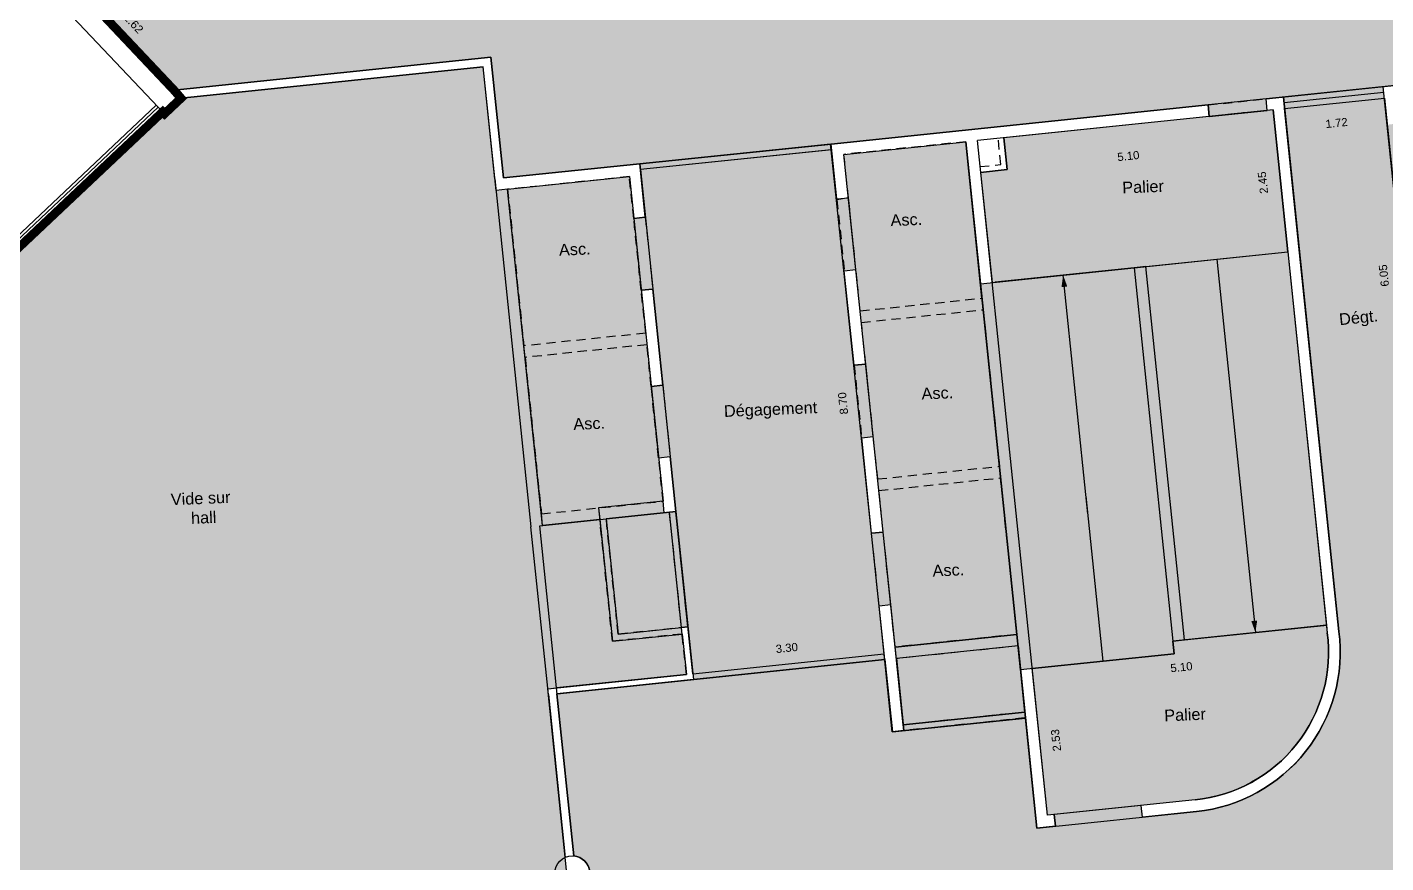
# Model space of a CAD drawing. Header units: metres. Extents: x -153 to -26, y 14 to 85.
# Drawn here: x -108.04 to -84.74, y 60.24 to 74.58 of the extents above; entities that cross this region are included whole.
import ezdxf

# ---------------------------------------------------------------- set-up
doc = ezdxf.new("R2010")
doc.units = ezdxf.units.M
for name, pattern in [('AXES', [50.8, 31.75, -6.35, 6.35, -6.35]), ('CACHE2', [4.7625, 3.175, -1.5875]), ('CONTINU', [0])]:
    doc.linetypes.add(name, pattern=pattern)
doc.layers.get('0').update_dxf_attribs({"lineweight": 0})
for name, color, linetype in [('GEX_BAT_cloison', 2, 'Continuous'), ('GEX_BAT_escalier_rampe', 6, 'Continuous'), ('GEX_BAT_linteau_cloison', 3, 'CACHE2'), ('GEX_BAT_linteau_mur', 6, 'CACHE2'), ('GEX_BAT_menuis_ext', 4, 'Continuous'), ('GEX_BAT_mur', 1, 'Continuous'), ('GEX_MEP_txt_cot_plani', 30, 'Continuous'), ('GEX_MEP_txt_design_commun', 3, 'Continuous'), ('GEX_MEP_txt_designation', 7, 'Continuous')]:
    doc.layers.add(name, color=color, linetype=linetype)
for name, color, linetype, true_color in [('GEX_EDS_sdp_1-bureau', 1, 'AXES', 0xff0000), ('GEX_EDS_sdp_2-tremie', 7, 'Continuous', 0xffff7f), ('GEX_EDS_sdp_7-lt', 150, 'Continuous', 0x007fff), ('GEX_EDS_su_bureau', 7, 'Continuous', 0xffdf7f), ('GEX_EDS_su_circ_priv', 7, 'Continuous', 0xffffaf), ('GEX_EDS_su_ltg', 150, 'Continuous', 0x007fff), ('GEX_EDS_su_palier', 7, 'Continuous', 0xff7fff), ('GEX_EDS_sun_bureau', 7, 'Continuous', 0xffdf7f), ('GEX_EDS_sun_circ_priv', 7, 'Continuous', 0xffffaf), ('GEX_EDS_sun_ltg', 150, 'Continuous', 0x007fff), ('GEX_EDS_sun_palier', 7, 'Continuous', 0xff7fff)]:
    doc.layers.add(name, color=color, linetype=linetype, true_color=true_color)
doc.styles.add('G100TXT-cote', font='swissl.ttf')
doc.styles.add('G100TXT-droit', font='swissl.ttf', dxfattribs={"height": 0.2})
doc.dimstyles.new('G100COT-libre', dxfattribs={"dimtxt": 0.14, "dimasz": 0.18, "dimexe": 0.18, "dimexo": 0.2, "dimgap": 0.09, "dimtad": 0, "dimzin": 0, "dimdsep": 46, "dimtxsty": 'G100TXT-cote', "dimblk1": 'OBLIQUE', "dimblk2": 'OBLIQUE', "dimsah": 1, "dimcen": 0.09, "dimse1": 1, "dimse2": 1, "dimsd1": 1, "dimsd2": 1, "dimclrd": 252, "dimaunit": 2, "dimadec": 3, "dimazin": 0, "dimtfac": 1, "dimtix": 1, "dimtofl": 0, "dimtmove": 0, "dimatfit": 3, "dimldrblk": 'OBLIQUE', "dimfxl": 0.18, "dimtolj": 1, "dimtzin": 0, "dimarcsym": 0})

# ---------------------------------------------------------------- blocks, each defined once
blk = doc.blocks.new('*D19')
at = {"layer": 'GEX_MEP_txt_cot_plani', "color": 0, "ltscale": 0.05, "transparency": 16777216, "insert": (-94.045, 68.129), "char_height": 0.14, "attachment_point": 5, "rotation": 95.9987, "style": 'G100TXT-cote'}
blk.add_mtext('\\A1;8.70', dxfattribs=at)
blk = doc.blocks.new('_OBLIQUE')
at = {"color": 0, "linetype": 'ByBlock'}
blk.add_line((-0.5, -0.5), (0.5, 0.5), dxfattribs=at)
blk = doc.blocks.new('*D20')
at = {"layer": 'GEX_MEP_txt_cot_plani', "color": 0, "ltscale": 0.05, "transparency": 16777216, "insert": (-95.01, 63.931), "char_height": 0.14, "attachment_point": 5, "rotation": 5.9289, "style": 'G100TXT-cote'}
blk.add_mtext('\\A1;3.30', dxfattribs=at)
blk = doc.blocks.new('*D21')
at = {"layer": 'GEX_MEP_txt_cot_plani', "color": 0, "ltscale": 0.05, "transparency": 16777216, "insert": (-90.392, 62.347), "char_height": 0.14, "attachment_point": 5, "rotation": 95.9311, "style": 'G100TXT-cote'}
blk.add_mtext('\\A1;2.53', dxfattribs=at)
blk = doc.blocks.new('*D22')
at = {"layer": 'GEX_MEP_txt_cot_plani', "color": 0, "ltscale": 0.05, "transparency": 16777216, "insert": (-89.152, 72.373), "char_height": 0.14, "attachment_point": 5, "rotation": 5.931, "style": 'G100TXT-cote'}
blk.add_mtext('\\A1;5.10', dxfattribs=at)
blk = doc.blocks.new('*D23')
at = {"layer": 'GEX_MEP_txt_cot_plani', "color": 0, "ltscale": 0.05, "transparency": 16777216, "insert": (-86.844, 71.916), "char_height": 0.14, "attachment_point": 5, "rotation": 96.2049, "style": 'G100TXT-cote'}
blk.add_mtext('\\A1;2.45', dxfattribs=at)
blk = doc.blocks.new('*D30')
at = {"layer": 'GEX_MEP_txt_cot_plani', "color": 0, "ltscale": 0.05, "transparency": 16777216, "insert": (-106.215, 74.648), "char_height": 0.14, "attachment_point": 5, "rotation": 313.346, "style": 'G100TXT-cote'}
blk.add_mtext('\\A1;2.62', dxfattribs=at)
blk = doc.blocks.new('*D53')
at = {"layer": 'GEX_MEP_txt_cot_plani', "color": 0, "ltscale": 0.05, "transparency": 16777216, "insert": (-88.241, 63.601), "char_height": 0.14, "attachment_point": 5, "rotation": 5.9279, "style": 'G100TXT-cote'}
blk.add_mtext('\\A1;5.10', dxfattribs=at)
blk = doc.blocks.new('*D54')
at = {"layer": 'GEX_MEP_txt_cot_plani', "color": 0, "ltscale": 0.05, "transparency": 16777216, "insert": (-85.58, 72.941), "char_height": 0.14, "attachment_point": 5, "rotation": 5.9285, "style": 'G100TXT-cote'}
blk.add_mtext('\\A1;1.72', dxfattribs=at)
blk = doc.blocks.new('*D55')
at = {"layer": 'GEX_MEP_txt_cot_plani', "color": 0, "ltscale": 0.05, "transparency": 16777216, "insert": (-84.768, 70.322), "char_height": 0.14, "attachment_point": 5, "rotation": 95.9085, "style": 'G100TXT-cote'}
blk.add_mtext('\\A1;6.05', dxfattribs=at)

msp = doc.modelspace()

# ---------------------------------------------------------------- hatches: boundary and pattern name
at = {"layer": 'GEX_EDS_sdp_2-tremie', "ltscale": 0.05}
for points in [[(-98.725, 59.506), (-99.11, 63.23), (-98.961, 63.246), (-99.249, 66.028), (-99.2, 66.033), (-99.799, 71.802), (-99.998, 71.781), (-100.218, 73.903), (-105.401, 73.365), (-105.686, 73.096), (-105.719, 73.13), (-113.75, 65.55), (-107.218, 58.629)], [(-93.152, 63.947), (-94.031, 72.401), (-91.941, 72.618), (-91.063, 64.164)], [(-99.799, 71.802), (-97.71, 72.019), (-97.132, 66.449), (-98.238, 66.334), (-98.217, 66.135), (-99.2, 66.033), (-99.22, 66.232)], [(-91, 63.556), (-91.688, 70.181), (-86.417, 70.728), (-85.753, 64.322), (-88.389, 64.048), (-88.366, 63.83)], [(-98.96, 63.246), (-99.249, 66.028), (-98.217, 66.135), (-98, 64.046), (-96.805, 64.17), (-96.733, 63.477)]]:
    msp.add_hatch(color=256, dxfattribs=at).paths.add_polyline_path(points)
at = {"layer": 'GEX_EDS_sdp_7-lt', "ltscale": 0.05}
for points in [[(-98.238, 66.334), (-98, 64.046), (-96.805, 64.17), (-97.022, 66.259), (-97.111, 66.25), (-97.132, 66.449)], [(-93.013, 62.613), (-93.151, 63.947), (-91.064, 64.163), (-90.925, 62.829)]]:
    msp.add_hatch(color=256, dxfattribs=at).paths.add_polyline_path(points)
at = {"layer": 'GEX_EDS_su_bureau', "ltscale": 0.05}
h = msp.add_hatch(color=256, dxfattribs=at)
edge = h.paths.add_edge_path()
edge.add_line((-107.205, 75.287), (-105.521, 73.503))
edge.add_line((-105.521, 73.503), (-100.085, 74.068))
edge.add_line((-100.085, 74.068), (-99.869, 71.996))
edge.add_line((-99.869, 71.996), (-94.25, 72.579))
edge.add_line((-94.25, 72.579), (-87.785, 73.25))
edge.add_line((-87.785, 73.25), (-87.764, 73.052))
edge.add_line((-87.764, 73.052), (-86.77, 73.155))
edge.add_line((-86.77, 73.155), (-86.79, 73.354))
edge.add_line((-86.79, 73.354), (-84.159, 73.627))
edge.add_line((-84.159, 73.627), (-84.138, 73.428))
edge.add_line((-84.138, 73.428), (-82.646, 73.583))
edge.add_line((-82.646, 73.583), (-82.667, 73.782))
edge.add_line((-82.667, 73.782), (-77.31, 74.338))
edge.add_line((-77.31, 74.338), (-77.289, 74.139))
edge.add_line((-77.289, 74.139), (-77.136, 72.696))
edge.add_line((-77.136, 72.696), (-76.44, 72.77))
edge.add_line((-76.44, 72.77), (-75.965, 68.195))
edge.add_line((-75.965, 68.195), (-76.661, 68.122))
edge.add_line((-76.661, 68.122), (-79.156, 67.863))
edge.add_line((-79.156, 67.863), (-78.524, 61.776))
edge.add_line((-78.524, 61.776), (-39.285, 65.85))
edge.add_arc((-40.538, 77.915), 12.13, 275.9285, 355.9285)
edge.add_line((-28.439, 77.054), (-28.214, 80.216))
edge.add_arc((-37.521, 72.438), 12.13, 39.8864, 95.9285)
edge.add_line((-38.774, 84.503), (-45.548, 83.799))
edge.add_line((-45.548, 83.799), (-45.565, 83.968))
edge.add_line((-45.565, 83.968), (-46.858, 83.834))
edge.add_line((-46.858, 83.834), (-46.841, 83.665))
edge.add_line((-46.841, 83.665), (-61.637, 82.129))
edge.add_line((-61.637, 82.129), (-61.654, 82.298))
edge.add_line((-61.654, 82.298), (-62.947, 82.163))
edge.add_line((-62.947, 82.163), (-62.929, 81.994))
edge.add_line((-62.929, 81.994), (-77.75, 80.456))
edge.add_line((-77.75, 80.456), (-77.767, 80.624))
edge.add_line((-77.767, 80.624), (-79.061, 80.49))
edge.add_line((-79.061, 80.49), (-79.043, 80.321))
edge.add_line((-79.043, 80.321), (-101.449, 77.995))
edge.add_arc((-100.454, 68.416), 9.63, 95.9285, 106.0084)
edge.add_arc((-100.454, 68.416), 9.63, 106.0084, 133.346)
edge.add_line((-107.064, 75.419), (-107.205, 75.287))
h.paths.add_polyline_path([(-67.57, 75.35), (-66.925, 69.143), (-60.955, 69.763), (-60.976, 69.962), (-59.981, 70.065), (-59.961, 69.866), (-55.397, 70.34), (-55.418, 70.539), (-54.423, 70.642), (-54.403, 70.443), (-49.837, 70.917), (-50.482, 77.124)], flags=16)
edge = h.paths.add_edge_path(flags=16)
edge.add_arc((-35.401, 78.266), 0.35, 0, 180)
edge.add_arc((-35.401, 78.266), 0.35, 180, 360)
edge = h.paths.add_edge_path(flags=16)
edge.add_arc((-43.484, 77.474), 0.35, 0, 180)
edge.add_arc((-43.484, 77.474), 0.35, 180, 360)
edge = h.paths.add_edge_path(flags=16)
edge.add_arc((-29.612, 73.541), 0.25, 0, 180)
edge.add_arc((-29.612, 73.541), 0.25, 180, 360)
edge = h.paths.add_edge_path(flags=16)
edge.add_arc((-34.321, 67.939), 0.25, 0, 180)
edge.add_arc((-34.321, 67.939), 0.25, 180, 360)
edge = h.paths.add_edge_path(flags=16)
edge.add_arc((-42.286, 65.869), 0.25, 0, 180)
edge.add_arc((-42.286, 65.869), 0.25, 180, 360)
edge = h.paths.add_edge_path(flags=16)
edge.add_arc((-75.144, 68.666), 0.25, 0, 180)
edge.add_arc((-75.144, 68.666), 0.25, 180, 360)
edge = h.paths.add_edge_path(flags=16)
edge.add_arc((-75.711, 74.126), 0.25, 0, 180)
edge.add_arc((-75.711, 74.126), 0.25, 180, 360)
edge = h.paths.add_edge_path(flags=16)
edge.add_arc((-68.291, 81.107), 0.2, 0, 180)
edge.add_arc((-68.291, 81.107), 0.2, 180, 360)
edge = h.paths.add_edge_path(flags=16)
edge.add_arc((-60.234, 81.943), 0.2, 0, 180)
edge.add_arc((-60.234, 81.943), 0.2, 180, 360)
edge = h.paths.add_edge_path(flags=16)
edge.add_arc((-52.178, 82.78), 0.2, 0, 180)
edge.add_arc((-52.178, 82.78), 0.2, 180, 360)
edge = h.paths.add_edge_path(flags=16)
edge.add_arc((-76.348, 80.27), 0.2, 0, 180)
edge.add_arc((-76.348, 80.27), 0.2, 180, 360)
edge = h.paths.add_edge_path(flags=16)
edge.add_arc((-36.035, 84.144), 0.2, 0, 180)
edge.add_arc((-36.035, 84.144), 0.2, 180, 360)
edge = h.paths.add_edge_path(flags=16)
edge.add_arc((-29.397, 80.955), 0.2, 0, 180)
edge.add_arc((-29.397, 80.955), 0.2, 180, 360)
edge = h.paths.add_edge_path(flags=16)
edge.add_arc((-100.519, 77.761), 0.2, 0, 180)
edge.add_arc((-100.519, 77.761), 0.2, 180, 360)
edge = h.paths.add_edge_path(flags=16)
edge.add_arc((-50.335, 65.035), 0.2, 0, 180)
edge.add_arc((-50.335, 65.035), 0.2, 180, 360)
edge = h.paths.add_edge_path(flags=16)
edge.add_arc((-84.412, 79.433), 0.2, 0, 180)
edge.add_arc((-84.412, 79.433), 0.2, 180, 360)
edge = h.paths.add_edge_path(flags=16)
edge.add_arc((-58.392, 64.199), 0.2, 0, 180)
edge.add_arc((-58.392, 64.199), 0.2, 180, 360)
edge = h.paths.add_edge_path(flags=16)
edge.add_arc((-74.505, 62.526), 0.2, 0, 180)
edge.add_arc((-74.505, 62.526), 0.2, 180, 360)
edge = h.paths.add_edge_path(flags=16)
edge.add_arc((-92.462, 78.597), 0.2, 0, 180)
edge.add_arc((-92.462, 78.597), 0.2, 180, 360)
edge = h.paths.add_edge_path(flags=16)
edge.add_arc((-44.121, 83.616), 0.2, 0, 180)
edge.add_arc((-44.121, 83.616), 0.2, 180, 360)
edge = h.paths.add_edge_path(flags=16)
edge.add_arc((-66.449, 63.362), 0.2, 0, 180)
edge.add_arc((-66.449, 63.362), 0.2, 180, 360)
h = msp.add_hatch(color=256, dxfattribs=at)
h.paths.add_polyline_path([(-99.043, 59.322), (-97.18, 33.757), (-97.356, 33.749), (-97.21, 30.292), (-90.911, 30.557), (-90.986, 32.35), (-88.692, 32.443), (-88.748, 33.843), (-88.389, 33.858), (-88.381, 33.658), (-87.472, 33.697), (-87.48, 33.896), (-85.901, 33.963, -0.401418), (-83.137, 31.308), (-82.88, 25.189), (-81.162, 25.262), (-81.398, 30.88), (-76.424, 31.089), (-76.574, 34.662), (-78.691, 34.574), (-80.657, 61.554), (-78.524, 61.776), (-79.156, 67.863), (-80.399, 67.734), (-80.425, 67.933), (-81.321, 67.84), (-81.3, 67.641), (-84.136, 67.346), (-84.557, 71.419), (-84.359, 71.44), (-84.514, 72.932), (-84.712, 72.911), (-84.779, 73.563), (-86.493, 73.385), (-85.54, 64.213, -0.421665), (-87.984, 61.124), (-88.91, 61.029), (-88.931, 61.227), (-90.423, 61.072), (-90.402, 60.873), (-90.719, 60.841), (-90.915, 62.728), (-93.2, 62.491), (-93.331, 63.73), (-98.952, 63.146), (-98.663, 60.361, -0.82304), (-98.602, 59.776), (-98.56, 59.372)])
h.paths.add_polyline_path([(-91.828, 53.923, 1), (-92.428, 53.923, 1)], flags=16)
h.paths.add_polyline_path([(-96.453, 33.46, 1), (-97.003, 33.46, 1)], flags=16)
h.paths.add_polyline_path([(-79.323, 34.155, 1), (-78.773, 34.155, 1)], flags=16)
h.paths.add_polyline_path([(-81.383, 61.913, 1), (-80.833, 61.913, 1)], flags=16)
h.paths.add_polyline_path([(-91.409, 47.186, 1), (-91.929, 47.186, 1)], flags=16)
h.paths.add_polyline_path([(-79.812, 41.303, 1), (-79.312, 41.303, 1)], flags=16)
h.paths.add_polyline_path([(-90.941, 40.456, 1), (-91.441, 40.456, 1)], flags=16)
h.paths.add_polyline_path([(-80.793, 54.767, 1), (-80.293, 54.767, 1)], flags=16)
h.paths.add_polyline_path([(-80.303, 48.035, 1), (-79.803, 48.035, 1)], flags=16)
edge = h.paths.add_edge_path(flags=16)
edge.add_ellipse((-97.305, 40.013), major_axis=(0.175, 0.097), ratio=1, start_angle=330.8884, end_angle=690.8884)
h.paths.add_polyline_path([(-98.086, 53.477, 1), (-98.486, 53.477, 1)], flags=16)
h.paths.add_polyline_path([(-97.614, 46.742, 1), (-98.014, 46.742, 1)], flags=16)
at = {"layer": 'GEX_EDS_su_circ_priv', "ltscale": 0.05}
msp.add_hatch(color=256, dxfattribs=at).paths.add_polyline_path([(-91.686, 72.092), (-91.489, 70.202), (-91.44, 70.207), (-90.271, 70.328), (-89.053, 70.454), (-89.053, 70.454), (-88.854, 70.475), (-87.635, 70.601), (-86.417, 70.728), (-86.67, 73.165), (-91.285, 72.686), (-91.229, 72.139)])
h = msp.add_hatch(color=256, dxfattribs=at)
edge = h.paths.add_edge_path()
edge.add_line((-90.801, 63.577), (-90.54, 61.06))
edge.add_line((-90.54, 61.06), (-88.005, 61.323))
edge.add_ellipse((-88.268, 63.86), major_axis=(2.551, 0), ratio=1, start_angle=275.9253, end_angle=367.4702)
edge.add_line((-85.739, 64.192), (-85.753, 64.322))
edge.add_line((-85.753, 64.322), (-88.19, 64.069))
edge.add_line((-88.19, 64.069), (-88.389, 64.049))
edge.add_line((-88.389, 64.049), (-88.366, 63.83))
edge.add_line((-88.366, 63.83), (-90.801, 63.577))
at = {"layer": 'GEX_EDS_su_ltg', "ltscale": 0.05}
for points in [[(-96.912, 66.271), (-98.107, 66.146), (-97.902, 64.167), (-96.707, 64.291)], [(-91.043, 63.965), (-93.131, 63.748), (-93.003, 62.512), (-90.915, 62.731)]]:
    msp.add_hatch(color=256, dxfattribs=at).paths.add_polyline_path(points)
at = {"layer": 'GEX_EDS_su_palier', "ltscale": 0.05}
msp.add_hatch(color=256, dxfattribs=at).paths.add_polyline_path([(-97.636, 71.303), (-97.508, 70.069), (-97.308, 70.09), (-97.137, 68.439), (-97.336, 68.418), (-97.209, 67.195), (-97.01, 67.215), (-96.912, 66.271), (-96.613, 63.389), (-93.33, 63.73), (-93.427, 64.655), (-93.228, 64.675), (-93.357, 65.919), (-93.556, 65.898), (-93.731, 67.539), (-93.527, 67.56), (-93.656, 68.803), (-93.863, 68.782), (-94.024, 70.404), (-93.825, 70.425), (-93.953, 71.658), (-94.15, 71.621), (-94.26, 72.579), (-97.532, 72.237), (-97.437, 71.323)])
at = {"layer": 'GEX_EDS_sun_bureau', "ltscale": 0.05}
h = msp.add_hatch(color=256, dxfattribs=at)
edge = h.paths.add_edge_path()
edge.add_line((-107.205, 75.287), (-105.521, 73.503))
edge.add_line((-105.521, 73.503), (-100.085, 74.068))
edge.add_line((-100.085, 74.068), (-99.869, 71.996))
edge.add_line((-99.869, 71.996), (-94.25, 72.579))
edge.add_line((-94.25, 72.579), (-86.79, 73.354))
edge.add_line((-86.79, 73.354), (-77.31, 74.338))
edge.add_line((-77.31, 74.338), (-77.289, 74.139))
edge.add_line((-77.289, 74.139), (-77.136, 72.696))
edge.add_line((-77.136, 72.696), (-76.44, 72.77))
edge.add_line((-76.44, 72.77), (-75.965, 68.195))
edge.add_line((-75.965, 68.195), (-76.661, 68.122))
edge.add_line((-76.661, 68.122), (-79.057, 67.874))
edge.add_line((-79.057, 67.874), (-78.424, 61.786))
edge.add_line((-78.424, 61.786), (-39.285, 65.85))
edge.add_ellipse((-40.538, 77.915), major_axis=(12.13, 0), ratio=1, start_angle=275.9285, end_angle=355.9285)
edge.add_line((-28.439, 77.054), (-28.214, 80.216))
edge.add_ellipse((-37.521, 72.438), major_axis=(12.13, 0), ratio=1, start_angle=39.8864, end_angle=95.9285)
edge.add_line((-38.774, 84.503), (-45.548, 83.799))
edge.add_line((-45.548, 83.799), (-45.565, 83.968))
edge.add_line((-45.565, 83.968), (-46.858, 83.834))
edge.add_line((-46.858, 83.834), (-46.841, 83.665))
edge.add_line((-46.841, 83.665), (-61.637, 82.129))
edge.add_line((-61.637, 82.129), (-61.654, 82.298))
edge.add_line((-61.654, 82.298), (-62.947, 82.163))
edge.add_line((-62.947, 82.163), (-62.929, 81.994))
edge.add_line((-62.929, 81.994), (-77.75, 80.456))
edge.add_line((-77.75, 80.456), (-77.767, 80.624))
edge.add_line((-77.767, 80.624), (-79.061, 80.49))
edge.add_line((-79.061, 80.49), (-79.043, 80.321))
edge.add_line((-79.043, 80.321), (-101.449, 77.995))
edge.add_ellipse((-100.454, 68.416), major_axis=(9.63, 0), ratio=1, start_angle=95.9285, end_angle=106.0084)
edge.add_ellipse((-100.454, 68.416), major_axis=(9.63, 0), ratio=1, start_angle=106.0084, end_angle=133.346)
edge.add_line((-107.064, 75.419), (-107.205, 75.287))
edge = h.paths.add_edge_path(flags=16)
edge.add_ellipse((-43.484, 77.474), major_axis=(0.247, 0.247), ratio=1, start_angle=315, end_angle=675)
edge = h.paths.add_edge_path(flags=16)
edge.add_ellipse((-35.401, 78.266), major_axis=(0.247, 0.247), ratio=1, start_angle=315, end_angle=675)
h.paths.add_polyline_path([(-67.57, 75.35), (-66.925, 69.143), (-49.837, 70.917), (-50.482, 77.124)], flags=16)
edge = h.paths.add_edge_path(flags=16)
edge.add_ellipse((-75.711, 74.126), major_axis=(0.248, -0.031), ratio=1, start_angle=7.0181, end_angle=367.0181)
edge = h.paths.add_edge_path(flags=16)
edge.add_ellipse((-75.144, 68.666), major_axis=(0.25, 0), ratio=1, start_angle=0, end_angle=360)
edge = h.paths.add_edge_path(flags=16)
edge.add_ellipse((-74.505, 62.526), major_axis=(0.166, -0.111), ratio=1, start_angle=33.7802, end_angle=393.7802)
edge = h.paths.add_edge_path(flags=16)
edge.add_ellipse((-66.449, 63.362), major_axis=(0.188, -0.068), ratio=1, start_angle=19.9847, end_angle=379.9847)
edge = h.paths.add_edge_path(flags=16)
edge.add_ellipse((-58.392, 64.199), major_axis=(0.141, 0.141), ratio=1, start_angle=315, end_angle=675)
edge = h.paths.add_edge_path(flags=16)
edge.add_ellipse((-50.335, 65.035), major_axis=(0.141, 0.141), ratio=1, start_angle=315, end_angle=675)
edge = h.paths.add_edge_path(flags=16)
edge.add_ellipse((-42.286, 65.869), major_axis=(0.214, 0.129), ratio=1, start_angle=329.0362, end_angle=689.0362)
edge = h.paths.add_edge_path(flags=16)
edge.add_ellipse((-34.321, 67.939), major_axis=(0.213, 0.131), ratio=1, start_angle=328.2825, end_angle=688.2825)
edge = h.paths.add_edge_path(flags=16)
edge.add_ellipse((-29.612, 73.541), major_axis=(0.177, 0.177), ratio=1, start_angle=315, end_angle=675)
edge = h.paths.add_edge_path(flags=16)
edge.add_ellipse((-29.397, 80.955), major_axis=(0.2, 0), ratio=1, start_angle=0, end_angle=360)
edge = h.paths.add_edge_path(flags=16)
edge.add_ellipse((-36.035, 84.144), major_axis=(0.195, -0.043), ratio=1, start_angle=12.4848, end_angle=372.4848)
edge = h.paths.add_edge_path(flags=16)
edge.add_ellipse((-44.121, 83.616), major_axis=(0.141, 0.141), ratio=1, start_angle=315, end_angle=675)
edge = h.paths.add_edge_path(flags=16)
edge.add_ellipse((-52.178, 82.78), major_axis=(0.189, 0.067), ratio=1, start_angle=340.5457, end_angle=700.5457)
edge = h.paths.add_edge_path(flags=16)
edge.add_ellipse((-60.234, 81.943), major_axis=(0.141, -0.141), ratio=1, start_angle=45, end_angle=405)
edge = h.paths.add_edge_path(flags=16)
edge.add_ellipse((-68.291, 81.107), major_axis=(0.141, -0.141), ratio=1, start_angle=45, end_angle=405)
edge = h.paths.add_edge_path(flags=16)
edge.add_ellipse((-76.348, 80.27), major_axis=(0.166, -0.111), ratio=1, start_angle=33.7802, end_angle=393.7802)
edge = h.paths.add_edge_path(flags=16)
edge.add_ellipse((-84.412, 79.433), major_axis=(0.2, 0.012), ratio=1, start_angle=356.4607, end_angle=716.4607)
edge = h.paths.add_edge_path(flags=16)
edge.add_ellipse((-92.462, 78.597), major_axis=(0.141, 0.141), ratio=1, start_angle=315, end_angle=675)
edge = h.paths.add_edge_path(flags=16)
edge.add_ellipse((-100.519, 77.761), major_axis=(0.141, 0.141), ratio=1, start_angle=315, end_angle=675)
h = msp.add_hatch(color=256, dxfattribs=at)
edge = h.paths.add_edge_path()
edge.add_line((-97.356, 33.749), (-97.18, 33.757))
edge.add_line((-97.18, 33.757), (-99.043, 59.322))
edge.add_line((-99.043, 59.322), (-98.56, 59.372))
edge.add_line((-98.56, 59.372), (-98.602, 59.776))
edge.add_arc((-98.69, 60.062), 0.3, 286.942, 444.8498)
edge.add_line((-98.663, 60.361), (-98.952, 63.146))
edge.add_line((-98.952, 63.146), (-93.331, 63.73))
edge.add_line((-93.331, 63.73), (-93.2, 62.491))
edge.add_line((-93.2, 62.491), (-90.915, 62.728))
edge.add_line((-90.915, 62.728), (-90.719, 60.841))
edge.add_line((-90.719, 60.841), (-87.984, 61.124))
edge.add_arc((-88.268, 63.86), 2.751, 275.9242, 367.3779)
edge.add_line((-85.54, 64.213), (-86.472, 73.186))
edge.add_line((-86.472, 73.186), (-84.759, 73.364))
edge.add_line((-84.759, 73.364), (-84.136, 67.346))
edge.add_line((-84.136, 67.346), (-79.156, 67.863))
edge.add_line((-79.156, 67.863), (-78.524, 61.776))
edge.add_line((-78.524, 61.776), (-80.657, 61.554))
edge.add_line((-80.657, 61.554), (-78.691, 34.574))
edge.add_line((-78.691, 34.574), (-76.574, 34.662))
edge.add_line((-76.574, 34.662), (-76.424, 31.089))
edge.add_line((-76.424, 31.089), (-81.398, 30.88))
edge.add_line((-81.398, 30.88), (-81.162, 25.262))
edge.add_line((-81.162, 25.262), (-82.88, 25.189))
edge.add_line((-82.88, 25.189), (-83.137, 31.308))
edge.add_arc((-85.906, 31.191), 2.772, 2.4065, 89.8921)
edge.add_line((-85.901, 33.963), (-88.748, 33.843))
edge.add_line((-88.748, 33.843), (-88.692, 32.443))
edge.add_line((-88.692, 32.443), (-90.986, 32.35))
edge.add_line((-90.986, 32.35), (-90.911, 30.557))
edge.add_line((-90.911, 30.557), (-97.21, 30.292))
edge.add_line((-97.21, 30.292), (-97.356, 33.749))
edge = h.paths.add_edge_path(flags=16)
edge.add_arc((-91.191, 40.456), 0.25, 0, 360)
edge = h.paths.add_edge_path(flags=16)
edge.add_arc((-96.728, 33.46), 0.275, 0, 360)
edge = h.paths.add_edge_path(flags=16)
edge.add_arc((-97.305, 40.013), 0.2, 0, 180)
edge.add_arc((-97.305, 40.013), 0.2, 180, 360)
edge = h.paths.add_edge_path(flags=16)
edge.add_arc((-97.814, 46.742), 0.2, 0, 360)
edge = h.paths.add_edge_path(flags=16)
edge.add_arc((-98.286, 53.477), 0.2, 0, 360)
edge = h.paths.add_edge_path(flags=16)
edge.add_arc((-92.128, 53.923), 0.3, 0, 360)
edge = h.paths.add_edge_path(flags=16)
edge.add_arc((-91.669, 47.186), 0.26, 0, 360)
edge = h.paths.add_edge_path(flags=16)
edge.add_arc((-80.053, 48.035), 0.25, 0, 180)
edge.add_arc((-80.053, 48.035), 0.25, 180, 360)
edge = h.paths.add_edge_path(flags=16)
edge.add_arc((-80.543, 54.767), 0.25, 0, 180)
edge.add_arc((-80.543, 54.767), 0.25, 180, 360)
edge = h.paths.add_edge_path(flags=16)
edge.add_arc((-81.108, 61.913), 0.275, 0, 180)
edge.add_arc((-81.108, 61.913), 0.275, 180, 360)
edge = h.paths.add_edge_path(flags=16)
edge.add_arc((-79.562, 41.303), 0.25, 0, 180)
edge.add_arc((-79.562, 41.303), 0.25, 180, 360)
edge = h.paths.add_edge_path(flags=16)
edge.add_arc((-79.048, 34.155), 0.275, 0, 180)
edge.add_arc((-79.048, 34.155), 0.275, 180, 360)
at = {"layer": 'GEX_EDS_sun_circ_priv', "ltscale": 0.05}
msp.add_hatch(color=256, dxfattribs=at).paths.add_polyline_path([(-91.686, 72.092), (-91.489, 70.202), (-91.44, 70.207), (-90.271, 70.328), (-89.053, 70.454), (-89.053, 70.454), (-88.854, 70.475), (-87.635, 70.601), (-86.417, 70.728), (-86.67, 73.165), (-91.285, 72.686), (-91.229, 72.139)])
h = msp.add_hatch(color=256, dxfattribs=at)
edge = h.paths.add_edge_path()
edge.add_line((-90.801, 63.577), (-90.54, 61.06))
edge.add_line((-90.54, 61.06), (-88.005, 61.323))
edge.add_ellipse((-88.268, 63.86), major_axis=(2.551, 0), ratio=1, start_angle=275.9253, end_angle=367.4702)
edge.add_line((-85.739, 64.192), (-85.753, 64.322))
edge.add_line((-85.753, 64.322), (-88.19, 64.069))
edge.add_line((-88.19, 64.069), (-88.389, 64.049))
edge.add_line((-88.389, 64.049), (-88.366, 63.83))
edge.add_line((-88.366, 63.83), (-90.801, 63.577))
at = {"layer": 'GEX_EDS_sun_ltg', "ltscale": 0.05}
for points in [[(-98.107, 66.146), (-97.902, 64.167), (-96.817, 64.28), (-97.022, 66.259)], [(-93.131, 63.748), (-93.013, 62.611), (-90.925, 62.831), (-91.043, 63.965)]]:
    msp.add_hatch(color=256, dxfattribs=at).paths.add_polyline_path(points)
at = {"layer": 'GEX_EDS_sun_palier', "ltscale": 0.05}
msp.add_hatch(color=256, dxfattribs=at).paths.add_polyline_path([(-97.522, 72.139), (-96.912, 66.271), (-96.623, 63.488), (-93.341, 63.829), (-94.25, 72.48)])

# ---------------------------------------------------------------- linework, layer by layer
at = {"layer": 'GEX_BAT_cloison'}
for p, q in [((-84.779, 73.563, 0), (-86.493, 73.385, 0)), ((-84.769, 73.463, 0), (-86.481, 73.285, 0)), ((-96.623, 63.488, 0), (-96.708, 64.304, 0)), ((-98.95, 63.146, 0), (-93.33, 63.73, 0)), ((-96.623, 63.488, 0), (-93.341, 63.829, 0)), ((-99.11, 63.23, 0), (-96.733, 63.477, 0)), ((-96.613, 63.389, 0), (-98.95, 63.146, 0))]:
    msp.add_line(p, q, dxfattribs=at)
at = {"layer": 'GEX_BAT_cloison', "linetype": 'CONTINU'}
for p, q in [((-94.25, 72.579, 0), (-97.532, 72.238, 0)), ((-94.239, 72.482, 0), (-97.522, 72.139, 0)), ((-91.229, 72.139, 0), (-91.285, 72.685, 0)), ((-91.686, 72.092, 0), (-91.229, 72.139, 0))]:
    msp.add_line(p, q, dxfattribs=at)
at = {"layer": 'GEX_BAT_cloison', "linetype": 'CACHE2', "ltscale": 0.05}
for p, q in [((-91.338, 72.228, 0), (-91.385, 72.675, 0)), ((-91.696, 72.191, 0), (-91.338, 72.228, 0)), ((-98, 64.046, 0), (-98.217, 66.135, 0)), ((-97.902, 64.167, 0), (-98.107, 66.146, 0)), ((-96.805, 64.17, 0), (-98, 64.046, 0)), ((-96.707, 64.291, 0), (-97.902, 64.167, 0)), ((-96.733, 63.477, 0), (-96.805, 64.17, 0))]:
    msp.add_line(p, q, dxfattribs=at)
at = {"layer": 'GEX_BAT_escalier_rampe'}
for p, q in [((-88.854, 70.475, 0), (-86.417, 70.728, 0)), ((-89.053, 70.454, 0), (-91.438, 70.206, 0)), ((-87.635, 70.601, 0), (-87.388, 68.218, 0)), ((-91.49, 70.202, 0), (-91.44, 70.207, 0)), ((-89.847, 66.231, 0), (-90.271, 70.328, 0)), ((-91.659, 69.903, 0), (-91.659, 69.903, 0)), ((-87.388, 68.218, 0), (-86.972, 64.196, 0)), ((-89.585, 63.703, 0), (-89.878, 66.533, 0)), ((-85.803, 64.317, 0), (-85.753, 64.322, 0)), ((-88.189, 64.069, 0), (-85.801, 64.317, 0)), ((-88.389, 64.049, 0), (-88.366, 63.83, 0)), ((-88.366, 63.83, 0), (-90.802, 63.577, 0))]:
    msp.add_line(p, q, dxfattribs=at)
at = {"layer": 'GEX_BAT_escalier_rampe', "elevation": 0}
for points in [[(-90.27, 70.328, 0, 0.1, 0), (-90.249, 70.129, 0, 0, 0)], [(-86.972, 64.196, 0, 0.1, 0), (-86.992, 64.395, 0, 0, 0)]]:
    msp.add_lwpolyline(points, format="xyseb", dxfattribs=at)
at = {"layer": 'GEX_BAT_linteau_cloison', "ltscale": 0.05}
for p, q in [((-96.817, 64.28, 0), (-97.022, 66.259, 0)), ((-96.708, 64.304, 0), (-96.912, 66.271, 0)), ((-90.928, 62.83, 0), (-93.013, 62.611, 0)), ((-90.932, 62.729, 0), (-93.003, 62.512, 0))]:
    msp.add_line(p, q, dxfattribs=at)
at = {"layer": 'GEX_BAT_linteau_mur', "ltscale": 0.05}
for p, q in [((-87.785, 73.25, 0), (-86.79, 73.354, 0)), ((-86.77, 73.155, 0), (-87.764, 73.052, 0)), ((-94.15, 71.621, 0), (-94.024, 70.404, 0)), ((-93.825, 70.425, 0), (-93.953, 71.658, 0)), ((-97.437, 71.323, 0), (-97.308, 70.09, 0)), ((-97.508, 70.069, 0), (-97.636, 71.303, 0)), ((-93.855, 68.783, 0), (-93.726, 67.539, 0)), ((-93.527, 67.56, 0), (-93.656, 68.803, 0)), ((-97.209, 67.195, 0), (-97.336, 68.418, 0)), ((-97.137, 68.439, 0), (-97.01, 67.215, 0)), ((-93.426, 64.655, 0), (-93.556, 65.898, 0)), ((-93.228, 64.675, 0), (-93.357, 65.919, 0))]:
    msp.add_line(p, q, dxfattribs=at)
at = {"layer": 'GEX_BAT_menuis_ext'}
for p, q in [((-105.825, 73.247, 0), (-113.97, 65.561, 0)), ((-105.791, 73.211, 0), (-113.9, 65.559, 0)), ((-105.751, 73.099, 0), (-113.751, 65.551, 0))]:
    msp.add_line(p, q, dxfattribs=at)
at = {"layer": 'GEX_BAT_mur', "linetype": 'Continuous'}
for p, q in [((-107.746, 75.277, 0), (-105.684, 73.098, 0)), ((-105.521, 73.503, 0), (-107.317, 75.406, 0)), ((-77.31, 74.338, 0), (-84.779, 73.563, 0)), ((-84.136, 67.346, 0), (-84.779, 73.563, 0.001)), ((-105.686, 73.096, 0), (-105.401, 73.365, 0)), ((-87.785, 73.25, 0), (-94.25, 72.579, 0)), ((-87.764, 73.052, 0), (-87.785, 73.25, 0)), ((-86.493, 73.385, 0), (-86.79, 73.354, 0)), ((-86.77, 73.155, 0), (-86.79, 73.354, 0))]:
    msp.add_line(p, q, dxfattribs=at)
at = {"layer": 'GEX_BAT_mur'}
for p, q in [((-105.521, 73.503, 0), (-100.085, 74.068, 0)), ((-105.401, 73.365, 0), (-100.218, 73.903, 0)), ((-100.019, 71.98, 0), (-100.218, 73.903, 0)), ((-99.869, 71.996, 0), (-100.085, 74.068, 0)), ((-85.54, 64.213, 0), (-86.491, 73.385, 0)), ((-87.764, 73.052, 0), (-91.742, 72.638, 0)), ((-86.67, 73.165, 0), (-86.77, 73.155, 0)), ((-86.67, 73.165, 0), (-85.739, 64.192, 0)), ((-91.962, 72.817, 0), (-91.962, 72.817, 0)), ((-91.662, 69.933, 0), (-91.941, 72.618, 0)), ((-90.54, 61.06, 0), (-91.742, 72.638, 0)), ((-97.532, 72.238, 0), (-99.869, 71.996, 0)), ((-99.998, 71.781, 0), (-99.998, 71.781, 0)), ((-88.854, 70.475, 0), (-89.053, 70.454, 0)), ((-89.053, 70.454, 0), (-88.389, 64.049, 0)), ((-88.19, 64.069, 0), (-88.854, 70.475, 0)), ((-91.043, 63.965, 0), (-90.719, 60.841, 0)), ((-88.389, 64.049, 0), (-88.19, 64.069, 0)), ((-88.006, 61.324, 0), (-90.54, 61.06, 0)), ((-90.719, 60.841, 0), (-87.985, 61.125, 0)), ((-90.402, 60.873, 0), (-90.423, 61.072, 0)), ((-88.91, 61.028, 0), (-88.931, 61.227, 0))]:
    msp.add_line(p, q, dxfattribs=at)
at = {"layer": 'GEX_BAT_mur', "linetype": 'CONTINU'}
for p, q in [((-91.763, 72.838, 0), (-91.763, 72.837, 0)), ((-94.152, 71.637, 0), (-94.25, 72.579, 0)), ((-97.437, 71.323, 0), (-97.532, 72.238, 0)), ((-100.019, 71.98, 0), (-99.399, 66.012, 0)), ((-94.152, 71.637, 0), (-93.953, 71.658, 0)), ((-97.636, 71.303, 0), (-97.437, 71.323, 0)), ((-94.024, 70.404, 0), (-93.825, 70.425, 0)), ((-93.855, 68.782, 0), (-94.024, 70.404, 0)), ((-97.338, 70.368, 0), (-97.338, 70.369, 0)), ((-97.309, 70.09, 0), (-97.508, 70.069, 0)), ((-97.137, 68.439, 0), (-97.309, 70.09, 0)), ((-93.855, 68.782, 0), (-93.656, 68.803, 0)), ((-97.336, 68.418, 0), (-97.137, 68.439, 0)), ((-93.726, 67.539, 0), (-93.527, 67.56, 0)), ((-93.556, 65.898, 0), (-93.726, 67.539, 0)), ((-97.209, 67.195, 0), (-97.01, 67.215, 0)), ((-96.912, 66.271, 0), (-97.01, 67.215, 0)), ((-99.249, 66.028, 0), (-96.912, 66.271, 0)), ((-99.099, 63.131, 0), (-99.399, 66.012, 0)), ((-98.961, 63.246, 0), (-99.249, 66.028, 0)), ((-93.556, 65.898, 0), (-93.357, 65.919, 0)), ((-93.427, 64.655, 0), (-93.228, 64.675, 0)), ((-93.202, 62.491, 0), (-93.427, 64.655, 0)), ((-93.003, 62.511, 0), (-93.228, 64.675, 0)), ((-90.843, 63.985, 0), (-90.844, 63.985, 0)), ((-98.663, 60.361, 0), (-98.96, 63.246, 0)), ((-99.099, 63.131, 0), (-98.811, 60.337, 0)), ((-93.003, 62.512, 0), (-93.202, 62.491, 0))]:
    msp.add_line(p, q, dxfattribs=at)
at = {"layer": 'GEX_BAT_mur', "linetype": 'CACHE2', "ltscale": 0.05}
for p, q in [((-91.941, 72.618, 0), (-94.03, 72.401, 0)), ((-93.953, 71.658, 0), (-94.03, 72.401, 0)), ((-97.71, 72.019, 0), (-99.799, 71.802, 0)), ((-97.636, 71.303, 0), (-97.71, 72.019, 0)), ((-99.799, 71.802, 0), (-99.52, 69.116, 0)), ((-93.751, 69.716, 0), (-93.825, 70.425, 0)), ((-97.431, 69.333, 0), (-97.508, 70.069, 0)), ((-93.751, 69.716, 0), (-91.662, 69.933, 0)), ((-93.73, 69.517, 0), (-91.642, 69.734, 0)), ((-91.642, 69.734, 0), (-91.363, 67.048, 0)), ((-93.656, 68.803, 0), (-93.73, 69.517, 0)), ((-97.431, 69.333, 0), (-99.52, 69.116, 0)), ((-97.411, 69.134, 0), (-99.499, 68.917, 0)), ((-97.336, 68.418, 0), (-97.411, 69.134, 0)), ((-99.499, 68.917, 0), (-99.22, 66.232, 0)), ((-93.451, 66.831, 0), (-93.527, 67.56, 0)), ((-97.132, 66.449, 0), (-97.209, 67.195, 0)), ((-93.451, 66.831, 0), (-91.363, 67.048, 0)), ((-93.431, 66.632, 0), (-91.343, 66.849, 0)), ((-91.064, 64.163, 0), (-91.343, 66.849, 0)), ((-99.22, 66.232, 0), (-97.132, 66.449, 0)), ((-93.357, 65.919, 0), (-93.431, 66.632, 0)), ((-93.152, 63.947, 0), (-93.228, 64.675, 0)), ((-91.064, 64.163, 0), (-93.152, 63.947, 0)), ((-91.043, 63.965, 0), (-93.131, 63.748, 0))]:
    msp.add_line(p, q, dxfattribs=at)
at = {"layer": 'GEX_BAT_mur', "linetype": 'CONTINU'}
msp.add_circle((-98.69, 60.062, 0), 0.3, dxfattribs=at)
at = {"layer": 'GEX_BAT_mur'}
for radius, start, end in [(2.551, 275.9252, 7.4704), (2.751, 275.9242, 7.3778)]:
    msp.add_arc((-88.268, 63.86, 0), radius, start, end, dxfattribs=at)
at = {"layer": 'GEX_EDS_sdp_1-bureau', "ltscale": 0.05, "const_width": 0.15, "elevation": 0}
msp.add_lwpolyline([(-38.774, 84.503), (-101.449, 77.995, 0.169556), (-107.205, 75.287), (-105.521, 73.503), (-105.401, 73.365), (-105.684, 73.098), (-105.688, 73.102), (-105.716, 73.132), (-113.75, 65.55), (-107.218, 58.629), (-99.223, 59.457), (-99.212, 59.304), (-99.043, 59.322), (-97.182, 33.757), (-111.17, 33.17)], format="xyb", dxfattribs=at)
at = {"layer": 'GEX_EDS_sdp_2-tremie', "ltscale": 0.05, "elevation": 0}
for points in [[(-98.725, 59.506), (-99.11, 63.23), (-98.961, 63.246), (-99.249, 66.028), (-99.2, 66.033), (-99.799, 71.802), (-99.998, 71.781), (-100.218, 73.903), (-105.401, 73.365), (-105.686, 73.096), (-105.719, 73.13), (-113.75, 65.55), (-107.218, 58.629)], [(-93.152, 63.947), (-94.031, 72.401), (-91.941, 72.618), (-91.063, 64.164)], [(-99.799, 71.802), (-97.71, 72.019), (-97.132, 66.449), (-98.238, 66.334), (-98.217, 66.135), (-99.2, 66.033), (-99.22, 66.232)], [(-91, 63.556), (-91.688, 70.181), (-86.417, 70.728), (-85.753, 64.322), (-88.389, 64.048), (-88.366, 63.83)], [(-98.96, 63.246), (-99.249, 66.028), (-98.217, 66.135), (-98, 64.046), (-96.805, 64.17), (-96.733, 63.477)]]:
    msp.add_lwpolyline(points, close=True, dxfattribs=at)
at = {"layer": 'GEX_EDS_sdp_7-lt', "ltscale": 0.05, "elevation": 0}
for points in [[(-98.238, 66.334), (-98, 64.046), (-96.805, 64.17), (-97.022, 66.259), (-97.111, 66.25), (-97.132, 66.449)], [(-93.013, 62.613), (-93.151, 63.947), (-91.064, 64.163), (-90.925, 62.829)]]:
    msp.add_lwpolyline(points, close=True, dxfattribs=at)
at = {"layer": 'GEX_EDS_su_bureau', "ltscale": 0.05}
for points in [[(-79.043, 80.321), (-101.449, 77.995, 0.04401), (-103.11, 77.673, 0.119852), (-107.064, 75.419), (-107.205, 75.287), (-105.521, 73.503), (-100.085, 74.068), (-99.869, 71.996), (-94.25, 72.579), (-87.785, 73.25), (-87.764, 73.052), (-86.77, 73.155), (-86.79, 73.354), (-84.159, 73.627)], [(-84.712, 72.911), (-84.779, 73.563), (-86.493, 73.385), (-85.54, 64.213, -0.421665), (-87.984, 61.124), (-88.91, 61.029), (-88.931, 61.227), (-90.423, 61.072), (-90.402, 60.873), (-90.719, 60.841), (-90.915, 62.728), (-93.2, 62.491), (-93.331, 63.73), (-98.952, 63.146), (-98.663, 60.361, -0.82304), (-98.602, 59.776)]]:
    msp.add_lwpolyline(points, format="xyb", dxfattribs=at)
at = {"layer": 'GEX_EDS_su_circ_priv', "ltscale": 0.05}
msp.add_lwpolyline([(-86.67, 73.165), (-91.285, 72.686), (-91.229, 72.139), (-91.686, 72.092), (-91.489, 70.202), (-91.44, 70.207), (-90.271, 70.328), (-89.053, 70.454), (-89.053, 70.454), (-88.854, 70.475), (-87.635, 70.601), (-86.417, 70.728)], close=True, dxfattribs=at)
at = {"layer": 'GEX_EDS_su_circ_priv', "ltscale": 0.05, "elevation": 0}
msp.add_lwpolyline([(-88.389, 64.049), (-88.19, 64.069), (-85.753, 64.322), (-85.739, 64.192, -0.422134), (-88.005, 61.323), (-90.54, 61.06), (-90.801, 63.577), (-88.366, 63.83)], format="xyb", close=True, dxfattribs=at)
at = {"layer": 'GEX_EDS_su_ltg', "ltscale": 0.05}
for points in [[(-96.912, 66.271), (-98.107, 66.146), (-97.902, 64.167), (-96.707, 64.291)], [(-91.043, 63.965), (-93.131, 63.748), (-93.003, 62.512), (-90.915, 62.731)]]:
    msp.add_lwpolyline(points, close=True, dxfattribs=at)
at = {"layer": 'GEX_EDS_su_palier', "ltscale": 0.05}
msp.add_lwpolyline([(-97.532, 72.237), (-97.437, 71.323), (-97.636, 71.303), (-97.508, 70.069), (-97.308, 70.09), (-97.137, 68.439), (-97.336, 68.418), (-97.209, 67.195), (-97.01, 67.215), (-96.912, 66.271), (-96.613, 63.389), (-93.33, 63.73), (-93.427, 64.655), (-93.228, 64.675), (-93.357, 65.919), (-93.556, 65.898), (-93.731, 67.539), (-93.527, 67.56), (-93.656, 68.803), (-93.863, 68.782), (-94.024, 70.404), (-93.825, 70.425), (-93.953, 71.658), (-94.15, 71.621), (-94.26, 72.579)], close=True, dxfattribs=at)
at = {"layer": 'GEX_EDS_sun_bureau', "ltscale": 0.05, "elevation": 0}
for points in [[(-39.285, 65.85), (-78.424, 61.786), (-79.057, 67.874), (-76.661, 68.122), (-75.965, 68.195), (-76.44, 72.77), (-77.136, 72.696), (-77.289, 74.139), (-77.31, 74.338), (-86.79, 73.354), (-94.25, 72.579), (-99.869, 71.996), (-100.085, 74.068), (-105.521, 73.503), (-107.205, 75.287), (-107.064, 75.419, -0.119852), (-103.11, 77.673, -0.04401), (-101.449, 77.995), (-79.043, 80.321), (-79.061, 80.49), (-77.767, 80.624), (-77.75, 80.456), (-62.929, 81.994)], [(-97.18, 33.757), (-99.043, 59.322), (-98.56, 59.372), (-98.602, 59.776, 0.823661), (-98.663, 60.361), (-98.952, 63.146), (-93.331, 63.73), (-93.2, 62.491), (-90.915, 62.728), (-90.719, 60.841), (-87.984, 61.124, 0.421665), (-85.54, 64.213), (-86.472, 73.186), (-84.759, 73.364), (-84.136, 67.346), (-79.156, 67.863), (-78.524, 61.776), (-80.657, 61.554), (-78.691, 34.574)]]:
    msp.add_lwpolyline(points, format="xyb", dxfattribs=at)
at = {"layer": 'GEX_EDS_sun_circ_priv', "ltscale": 0.05}
msp.add_lwpolyline([(-86.67, 73.165), (-91.285, 72.686), (-91.229, 72.139), (-91.686, 72.092), (-91.489, 70.202), (-91.44, 70.207), (-90.271, 70.328), (-89.053, 70.454), (-89.053, 70.454), (-88.854, 70.475), (-87.635, 70.601), (-86.417, 70.728)], close=True, dxfattribs=at)
at = {"layer": 'GEX_EDS_sun_circ_priv', "ltscale": 0.05, "elevation": 0}
msp.add_lwpolyline([(-88.389, 64.049), (-88.19, 64.069), (-85.753, 64.322), (-85.739, 64.192, -0.422134), (-88.005, 61.323), (-90.54, 61.06), (-90.801, 63.577), (-88.366, 63.83)], format="xyb", close=True, dxfattribs=at)
at = {"layer": 'GEX_EDS_sun_ltg', "ltscale": 0.05}
for points in [[(-97.022, 66.259), (-98.107, 66.146), (-97.902, 64.167), (-96.817, 64.28)], [(-91.043, 63.965), (-93.131, 63.748), (-93.013, 62.611), (-90.925, 62.831)]]:
    msp.add_lwpolyline(points, close=True, dxfattribs=at)
at = {"layer": 'GEX_EDS_sun_palier', "ltscale": 0.05}
msp.add_lwpolyline([(-97.522, 72.139), (-96.912, 66.271), (-96.623, 63.488), (-93.341, 63.829), (-94.25, 72.48)], close=True, dxfattribs=at)

# ---------------------------------------------------------------- texts
at = {"layer": 'GEX_MEP_txt_design_commun', "char_height": 0.2, "width": 1.50815, "attachment_point": 5, "rotation": 2.4057, "style": 'G100TXT-droit'}
for s, insert in [(' Palier ', (-88.938, 71.842, 0)), ('Asc.', (-92.96, 71.279, 0)), ('Asc.', (-98.647, 70.772, 0)), ('Asc.', (-92.428, 68.304, 0)), ('Dégagement', (-95.288, 67.998, 0)), ('Asc.', (-92.239, 65.266, 0)), (' Palier ', (-88.218, 62.783, 0))]:
    msp.add_mtext(s, dxfattribs=dict(at, insert=insert))
at = {"layer": 'GEX_MEP_txt_design_commun', "linetype": 'CACHE2', "insert": (-98.4, 67.782, 0), "char_height": 0.2, "width": 1.50815, "attachment_point": 5, "rotation": 2.4057, "style": 'G100TXT-droit'}
msp.add_mtext('Asc.', dxfattribs=at)
at = {"layer": 'GEX_MEP_txt_designation', "char_height": 0.2, "attachment_point": 5, "style": 'G100TXT-droit'}
for s, insert, width, rotation in [('Dégt. ', (-85.201, 69.573, 0), 1.55036, 5.9285), ('Vide sur\\P hall', (-105.058, 66.332, 0), 2.03767, 2.4057)]:
    msp.add_mtext(s, dxfattribs=dict(at, insert=insert, width=width, rotation=rotation))

# ---------------------------------------------------------------- dimensions: what is measured, and where the dimension line sits
at = {"layer": 'GEX_MEP_txt_cot_plani'}
for p1, p2, distance, picture, middle in [((-105.521, 73.503, 0), (-107.317, 75.406, 0), -0.281, '*D30', (-106.215, 74.648, 0)), ((-84.759, 73.364, 0.001), (-86.471, 73.186, 0), 0.335, '*D54', (-85.58, 72.941)), ((-84.136, 67.346, 0), (-84.759, 73.364, 0.001), 0.322, '*D55', (-84.768, 70.322)), ((-86.797, 70.688, 0), (-87.062, 73.124, 0), -0.086, '*D23', (-86.844, 71.916, 0)), ((-94.25, 72.48, 0), (-93.341, 63.829, 0), -0.251, '*D19', (-94.045, 68.129, 0)), ((-86.535, 71.866, 0), (-91.608, 71.339, 0), -0.775, '*D22', (-89.152, 72.373, 0)), ((-85.753, 64.322, 0), (-90.824, 63.795, 0), 0.46, '*D53', (-88.241, 63.601)), ((-93.341, 63.829, 0), (-96.623, 63.488, 0), -0.273, '*D20', (-95.01, 63.931, 0)), ((-90.401, 63.618, 0), (-90.14, 61.102, 0), -0.122, '*D21', (-90.392, 62.347, 0))]:
    dim = msp.add_aligned_dim(p1=p1, p2=p2, distance=distance, dimstyle='G100COT-libre', dxfattribs=at)
    dim.commit()
    dim.dimension.update_dxf_attribs({"geometry": picture, "text_midpoint": middle})

doc.saveas('drawing.dxf')
